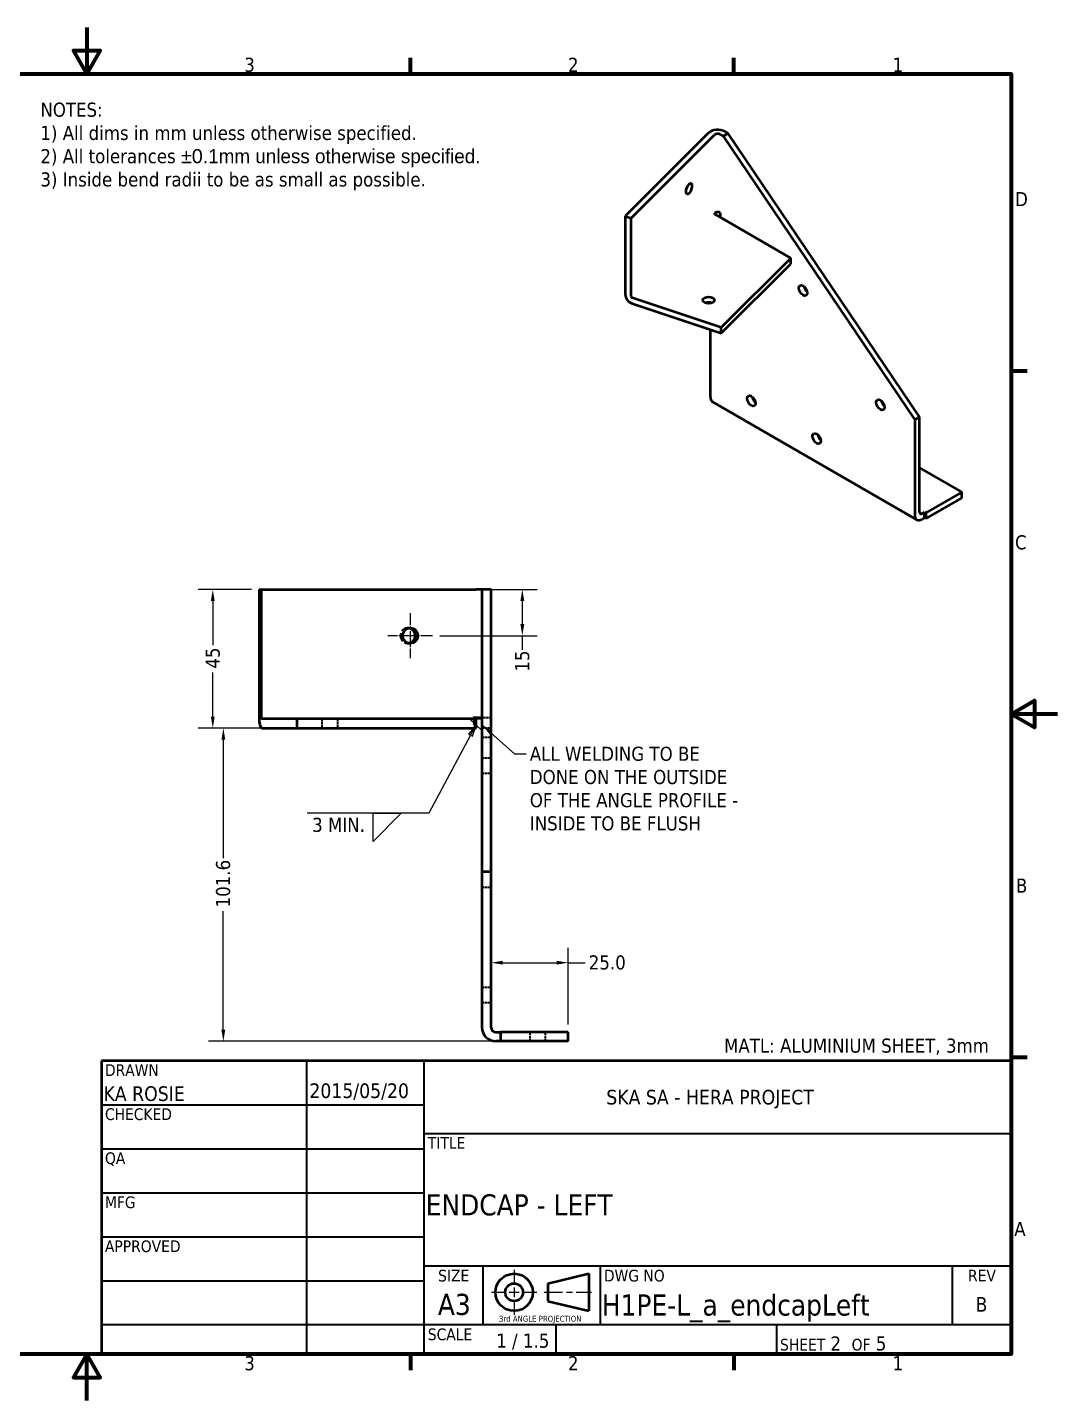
# Model space of a CAD drawing. Header units: millimetres. Extents: x 0 to 630, y 0 to 446.
# Drawn here: x 295.7 to 630, y 0 to 445.5 of the extents above; entities that cross this region are included whole.
import ezdxf
from ezdxf.enums import TextEntityAlignment as Align

# ---------------------------------------------------------------- set-up
doc = ezdxf.new("R2010")
doc.units = ezdxf.units.MM
doc.header["$LTSCALE"] = 1.5
doc.linetypes.add('CHAIN', pattern=[0.7087, 0.4724, -0.0591, 0.1181, -0.0591])
doc.linetypes.add('DASHED', pattern=[0.2067, 0.1654, -0.0413])
for name, color, linetype, lineweight in [('Border (ANSI)', 7, 'Continuous', 70), ('Center Mark (ANSI)', 7, 'Continuous', 25), ('Dimension (ANSI)', 7, 'Continuous', 25), ('Hidden (ANSI)', 7, 'DASHED', 35), ('Sketch Geometry (ANSI)', 7, 'Continuous', 25), ('Symbol (ANSI)', 7, 'Continuous', 25), ('Title (ANSI)', 7, 'Continuous', 50), ('Visible (ANSI)', 7, 'Continuous', 50)]:
    doc.layers.add(name, color=color, linetype=linetype, lineweight=lineweight)
doc.styles.add('Note Text (ANSI)', font='tahoma.ttf')
doc.styles.add('Text Style30', font='tahoma.ttf')
doc.styles.add('Text Style38', font='tahoma.ttf')
doc.styles.add('Text Style39', font='tahoma.ttf')
doc.dimstyles.new('Default - mm (ANSI)', dxfattribs={"dimscale": 1.5, "dimtxt": 3.048, "dimasz": 2.5, "dimexe": 3.175, "dimexo": 1.6002, "dimgap": 0.8, "dimtad": 0, "dimtoh": 1, "dimrnd": 1e-08, "dimzin": 4, "dimdsep": 46, "dimtxsty": 'Note Text (ANSI)', "dimcen": 0.09, "dimdle": 10, "dimclrd": 256, "dimclre": 256, "dimclrt": 256, "dimadec": 1, "dimazin": 1, "dimtfac": 1, "dimtofl": 0, "dimtmove": 0, "dimatfit": 3, "dimfxl": 1, "dimtolj": 1, "dimtzin": 4, "dimlwd": -1, "dimlwe": -1, "dimarcsym": 0})
doc.dimstyles.new('Default - mm (ANSI)$7', dxfattribs={"dimscale": 1.5, "dimtxt": 3.048, "dimasz": 2.5, "dimexe": 3.175, "dimexo": 1.6002, "dimgap": 0.8, "dimtad": 0, "dimtoh": 1, "dimrnd": 1e-08, "dimzin": 4, "dimdsep": 46, "dimtxsty": 'Note Text (ANSI)', "dimcen": 0.09, "dimdle": 10, "dimclrd": 256, "dimclre": 256, "dimclrt": 256, "dimadec": 1, "dimazin": 1, "dimtfac": 1, "dimtofl": 0, "dimtmove": 0, "dimatfit": 3, "dimfxl": 1, "dimtolj": 1, "dimtzin": 4, "dimlwd": -1, "dimlwe": -1, "dimarcsym": 0})

# ---------------------------------------------------------------- blocks, each defined once
blk = doc.blocks.new('Borders Default Border')
at = {"layer": 'Border (ANSI)'}
for p, q in [((280, 287), (280, 290.45)), ((350, 287), (350, 290.45)), ((410, 222.75), (413.45, 222.75)), ((410, 74.25), (413.45, 74.25)), ((280, 10), (280, 6.55)), ((350, 10), (350, 6.55))]:
    blk.add_line(p, q, dxfattribs=at)
at = {"layer": 'Border (ANSI)', "flags": 128}
for points in [[(210, 297), (210, 287), (207.11, 292), (212.89, 292), (210, 287)], [(10, 10), (10, 287), (410, 287), (410, 10), (10, 10)], [(420, 148.5), (410, 148.5), (415, 151.39), (415, 145.61), (410, 148.5)], [(210, 0), (210, 10), (207.11, 5), (212.89, 5), (210, 10)]]:
    blk.add_lwpolyline(points, dxfattribs=at)
at = {"layer": 'Border (ANSI)', "char_height": 3.05, "attachment_point": 7, "style": 'Note Text (ANSI)'}
for s, insert in [('3', (244.05, 287.34)), ('2', (314.08, 287.4)), ('1', (384.31, 287.4)), ('D', (410.81, 258.35)), ('C', (410.8, 184.05)), ('B', (410.99, 109.85)), ('A', (410.63, 35.6)), ('3', (244.05, 6.49)), ('2', (314.08, 6.55)), ('1', (384.31, 6.55))]:
    blk.add_mtext(s, dxfattribs=dict(at, insert=insert))
blk = doc.blocks.new('Title Blocks ANSI - Large')
at = {"layer": 'Title (ANSI)'}
for p, q in [((127, 189.23), (127, 125.73)), ((323.85, 189.23), (127, 189.23)), ((323.85, 125.73), (323.85, 189.23)), ((127, 125.73), (323.85, 125.73))]:
    blk.add_line(p, q, dxfattribs=at)
at = {"layer": 'Title (ANSI)', "lineweight": 35}
for p, q in [((171.45, 125.73), (171.45, 189.23)), ((196.85, 125.73), (196.85, 189.23)), ((127, 179.7), (196.85, 179.7)), ((196.85, 173.48), (323.85, 173.48)), ((127, 170.18), (196.85, 170.18)), ((127, 160.65), (196.85, 160.65)), ((127, 151.13), (196.85, 151.13)), ((323.85, 144.78), (196.85, 144.78)), ((209.55, 132.08), (209.55, 144.78)), ((234.95, 132.08), (234.95, 144.78)), ((311.15, 132.08), (311.15, 144.78)), ((127, 141.6), (196.85, 141.6)), ((196.85, 132.08), (127, 132.08)), ((323.85, 132.08), (196.85, 132.08)), ((225.3, 132.08), (225.3, 125.73)), ((273.05, 132.08), (273.05, 125.73))]:
    blk.add_line(p, q, dxfattribs=at)
at = {"layer": 'Title (ANSI)', "style": 'Text Style38'}
for s, p in [('DRAWN', (127.76, 188.47)), ('CHECKED', (127.76, 178.94)), ('TITLE', (197.61, 172.72)), ('QA', (127.76, 169.42)), ('MFG', (127.76, 159.89)), ('APPROVED', (127.76, 150.37)), ('DWG NO', (235.71, 144.02)), ('SCALE', (197.61, 131.32))]:
    blk.add_text(s, height=2.54, dxfattribs=at).set_placement(p, align=Align.TOP_LEFT)
for s, p in [('SIZE', (203.2, 144.02)), ('REV', (317.5, 144.02))]:
    blk.add_text(s, height=2.54, dxfattribs=at).set_placement(p, align=Align.TOP_CENTER)
at = {"layer": 'Title (ANSI)', "insert": (273.81, 126.49), "char_height": 3.048, "attachment_point": 7, "style": 'Note Text (ANSI)'}
blk.add_mtext('\\fTahoma|b0|i0;\\H2.5400;SHEET\\fTahoma|b0|i0;\\H3.0480; 2  \\fTahoma|b0|i0;\\H2.5400;OF\\fTahoma|b0|i0;\\H3.0480; 5 ', dxfattribs=at)
at = {"layer": 'Title (ANSI)'}
for tag, p, height, style in [('CREATION_DATE_001', (171.98, 181.16), 3.17, 'Text Style39'), ('AUTHOR_001', (127.44, 180.53), 3.17, 'Text Style39'), ('COMPANY_001', (236.22, 179.77), 3.17, 'Text Style39'), ('TITLE_001', (197.15, 155.77), 4.57, 'Text Style30'), ('Sheet_Size_001', (199.78, 134.24), 4.57, 'Text Style30'), ('PART_NUMBER_001', (235.25, 134.11), 4.57, 'Text Style30'), ('REVISION_NUMBER_001', (316.1, 134.94), 3.17, 'Text Style39'), ('Initial_View_Scale_001', (212.4, 127.15), 3.05, 'Note Text (ANSI)')]:
    blk.add_attdef(tag, p, '', height=height, dxfattribs=dict(at, style=style))
at = {"layer": 'Title (ANSI)', "style": 'Text Style39'}
for tag, p in [('CHECKED_BY', (127.76, 170.94)), ('CHECKED_DATE', (172.21, 170.94)), ('MFG_APPROVED_BY', (127.76, 151.89)), ('MFG_APPROVED_DATE', (172.21, 151.89)), ('ENG_APPROVED_BY', (127.76, 142.37)), ('ENG_APPROVAL_DATE', (172.21, 142.37))]:
    blk.add_attdef(tag, text='', height=3.17, dxfattribs=at).set_placement(p, align=Align.BOTTOM_LEFT)
blk = doc.blocks.new('3rd ANGLE PROJECTION')
at = {"layer": 'Sketch Geometry (ANSI)', "lineweight": 25}
for p, q in [((-6.99, 5.75), (-6.99, 2.5)), ((-12.74, 0), (-9.49, 0)), ((-8.24, 0), (-5.74, 0)), ((-6.99, 1.25), (-6.99, -1.25)), ((-4.49, 0), (-1.24, 0)), ((0.64, 0), (5.33, 0)), ((6.33, 0), (7.83, 0)), ((8.83, 0), (12.74, 0)), ((-6.99, -2.5), (-6.99, -5.75))]:
    blk.add_line(p, q, dxfattribs=at)
at = {"layer": 'Sketch Geometry (ANSI)', "lineweight": 50}
for p, q in [((1.62, 2.25), (11.99, 4.75)), ((11.99, 4.75), (11.99, -4.75)), ((1.62, 2.25), (1.62, -2.25)), ((1.62, -2.25), (11.99, -4.75))]:
    blk.add_line(p, q, dxfattribs=at)
for radius in [4.75, 2.25]:
    blk.add_circle((-6.99, 0), radius, dxfattribs=at)
at = {"layer": 'Symbol (ANSI)', "insert": (-10.85, -5.98), "char_height": 1.5, "attachment_point": 1, "style": 'Note Text (ANSI)'}
blk.add_mtext('\\fTahoma|b0|i0;\\H1.5000;3rd ANGLE PROJECTION', dxfattribs=at)
blk = doc.blocks.new('End Treatment1')
at = {"layer": 'Symbol (ANSI)'}
for p, q in [((292.78, 147.44), (295.47, 147.45)), ((295.47, 144.91), (292.78, 147.44)), ((295.47, 147.45), (295.47, 144.91))]:
    blk.add_line(p, q, dxfattribs=at)
at = {"layer": 'Symbol (ANSI)', "flags": 128}
blk.add_lwpolyline([(295.47, 147.45), (292.78, 147.44), (295.47, 144.91), (295.47, 147.45)], dxfattribs=at)
at = {"layer": 'Symbol (ANSI)'}
blk.add_solid([(295.47, 147.45), (292.78, 147.44), (295.47, 144.91), (295.47, 147.45)], dxfattribs=at)
blk = doc.blocks.new('Welding Symbol Identifier1')
at = {"layer": 'Symbol (ANSI)'}
for p, q in [((294.2, 146.11), (292.58, 144.14)), ((293.02, 143.9), (294.2, 146.11)), ((293.46, 143.67), (294.2, 146.11)), ((293.02, 143.9), (284.01, 127.03)), ((292.58, 144.14), (293.46, 143.67)), ((284.01, 127.03), (257.63, 127.03)), ((271.92, 127.03), (278.01, 127.03)), ((278.01, 127.03), (271.92, 120.93)), ((271.92, 120.93), (271.92, 127.03))]:
    blk.add_line(p, q, dxfattribs=at)
at = {"layer": 'Symbol (ANSI)', "flags": 128}
blk.add_lwpolyline([(293.46, 143.67), (294.2, 146.11), (292.58, 144.14), (293.46, 143.67)], dxfattribs=at)
at = {"layer": 'Symbol (ANSI)'}
blk.add_solid([(293.46, 143.67), (294.2, 146.11), (292.58, 144.14), (293.46, 143.67)], dxfattribs=at)
at = {"layer": 'Symbol (ANSI)', "insert": (258.74, 122.94), "char_height": 3.048, "attachment_point": 7, "style": 'Note Text (ANSI)'}
blk.add_mtext('3 MIN.', dxfattribs=at)
blk = doc.blocks.new('*D23')
at = {"layer": 'Defpoints', "color": 0, "transparency": 16777216}
for p in [(355.86, 263.16), (370.86, 263.16), (371.77, 218.16)]:
    blk.add_point(p, dxfattribs=at)
at = {"layer": 'Dimension (ANSI)', "transparency": 16777216}
for p, q in [((368.46, 263.16), (351.1, 263.16)), ((355.86, 259.41), (355.86, 245.07)), ((355.86, 221.91), (355.86, 236.26)), ((369.36, 218.16), (351.1, 218.16))]:
    blk.add_line(p, q, dxfattribs=at)
for points in [[(355.23, 259.41), (356.48, 259.41), (355.86, 263.16)], [(355.23, 221.91), (356.48, 221.91), (355.86, 218.16)]]:
    blk.add_solid(points, dxfattribs=at)
at = {"layer": 'Dimension (ANSI)', "transparency": 16777216, "insert": (353.53, 237.46), "char_height": 4.572, "attachment_point": 1, "rotation": 90, "style": 'Note Text (ANSI)'}
blk.add_mtext('\\A1;45', dxfattribs=at)
blk = doc.blocks.new('*D24')
at = {"layer": 'Defpoints', "color": 0, "transparency": 16777216}
for p in [(441.31, 263.16), (456.31, 263.16), (427.19, 248.16)]:
    blk.add_point(p, dxfattribs=at)
at = {"layer": 'Dimension (ANSI)', "transparency": 16777216}
for p, q in [((443.71, 263.16), (461.08, 263.16)), ((456.31, 259.41), (456.31, 251.91)), ((429.59, 248.16), (461.08, 248.16)), ((456.31, 248.16), (456.31, 243.54))]:
    blk.add_line(p, q, dxfattribs=at)
for points in [[(455.69, 259.41), (456.94, 259.41), (456.31, 263.16)], [(455.69, 251.91), (456.94, 251.91), (456.31, 248.16)]]:
    blk.add_solid(points, dxfattribs=at)
at = {"layer": 'Dimension (ANSI)', "transparency": 16777216, "insert": (453.97, 236.5), "char_height": 4.572, "attachment_point": 1, "rotation": 90, "style": 'Note Text (ANSI)'}
blk.add_mtext('\\A1;15', dxfattribs=at)
blk = doc.blocks.new('*D25')
at = {"layer": 'Defpoints', "color": 0, "transparency": 16777216}
for p in [(359.28, 218.16), (383.28, 218.16), (449.2, 116.56)]:
    blk.add_point(p, dxfattribs=at)
at = {"layer": 'Dimension (ANSI)', "transparency": 16777216}
for p, q in [((380.88, 218.16), (354.52, 218.16)), ((359.28, 214.41), (359.28, 175.93)), ((359.28, 120.31), (359.28, 158.8)), ((446.8, 116.56), (354.52, 116.56))]:
    blk.add_line(p, q, dxfattribs=at)
for points in [[(358.66, 214.41), (359.91, 214.41), (359.28, 218.16)], [(358.66, 120.31), (359.91, 120.31), (359.28, 116.56)]]:
    blk.add_solid(points, dxfattribs=at)
at = {"layer": 'Dimension (ANSI)', "transparency": 16777216, "insert": (356.9, 160), "char_height": 4.572, "attachment_point": 1, "rotation": 90, "style": 'Note Text (ANSI)'}
blk.add_mtext('\\A1;101.6', dxfattribs=at)
blk = doc.blocks.new('*D27')
at = {"layer": 'Defpoints', "color": 0, "transparency": 16777216}
for p in [(471.2, 142.06), (446.2, 133.06), (471.2, 119.56)]:
    blk.add_point(p, dxfattribs=at)
at = {"layer": 'Dimension (ANSI)', "transparency": 16777216}
for p, q in [((471.2, 121.96), (471.2, 146.83)), ((449.95, 142.06), (467.45, 142.06)), ((471.2, 142.06), (476.67, 142.06))]:
    blk.add_line(p, q, dxfattribs=at)
for points in [[(449.95, 142.69), (449.95, 141.44), (446.2, 142.06)], [(467.45, 142.69), (467.45, 141.44), (471.2, 142.06)]]:
    blk.add_solid(points, dxfattribs=at)
at = {"layer": 'Dimension (ANSI)', "transparency": 16777216, "insert": (477.87, 144.44), "char_height": 4.572, "attachment_point": 1, "style": 'Note Text (ANSI)'}
blk.add_mtext('\\A1;25.0', dxfattribs=at)

msp = doc.modelspace()

# ---------------------------------------------------------------- linework, layer by layer
at = {"layer": 'Center Mark (ANSI)', "linetype": 'CHAIN', "ltscale": 5.379237}
for p, q in [((419.932, 255.425), (419.932, 240.9)), ((427.195, 248.163), (412.67, 248.163))]:
    msp.add_line(p, q, dxfattribs=at)
at = {"layer": 'Hidden (ANSI)', "ltscale": 3.809293}
for p, q in [((419.156, 250.663), (419.932, 250.663)), ((419.156, 245.663), (419.932, 245.663)), ((391.389, 218.163), (391.389, 221.163)), ((396.389, 218.163), (396.389, 221.163)), ((441.184, 221.663), (440.407, 221.663)), ((443.202, 221.663), (446.202, 221.663)), ((446.202, 218.163), (443.202, 218.163)), ((446.202, 215.163), (443.202, 215.163)), ((446.202, 208.417), (443.202, 208.417)), ((446.202, 203.417), (443.202, 203.417)), ((446.202, 171.478), (443.202, 171.478)), ((446.202, 166.478), (443.202, 166.478)), ((446.202, 134.063), (443.202, 134.063)), ((446.202, 129.063), (443.202, 129.063)), ((458.702, 119.563), (458.702, 116.563)), ((463.702, 119.563), (463.702, 116.563))]:
    msp.add_line(p, q, dxfattribs=at)
at = {"layer": 'Hidden (ANSI)', "ltscale": 10.998041}
msp.add_ellipse((419.156, 248.163), major_axis=(0, 2.5), ratio=0.9659258, start_param=6.121715, end_param=9.5862482, dxfattribs=at)
at = {"layer": 'Hidden (ANSI)', "ltscale": 6.980978}
msp.add_ellipse((441.313, 221.663), major_axis=(0, -3.5), ratio=0.258819, start_param=4.712389, end_param=6.2831853, dxfattribs=at)
at = {"layer": 'Visible (ANSI)'}
for p, q in [((516.759, 411.306), (489.708, 384.256)), ((491.657, 383.606), (518.707, 410.657)), ((520.477, 410.791), (521.481, 410.212)), ((523.072, 411.13), (521.481, 410.212)), ((521.481, 410.212), (583.658, 318.221)), ((523.072, 411.13), (522.068, 411.71)), ((585.249, 319.139), (523.072, 411.13)), ((489.708, 384.256), (489.708, 358.842)), ((489.708, 384.256), (491.657, 383.606)), ((491.657, 358.193), (491.657, 383.606)), ((518.657, 385.193), (518.707, 385.244)), ((518.982, 384.779), (543.414, 370.673)), ((520.477, 385.378), (520.477, 383.916)), ((543.414, 370.673), (520.885, 348.144)), ((543.414, 368.836), (543.414, 370.673)), ((520.885, 346.307), (543.414, 368.836)), ((520.885, 348.144), (491.981, 357.778)), ((491.981, 355.941), (520.885, 346.307)), ((517.367, 355.991), (517.367, 356.205)), ((520.885, 346.307), (520.885, 348.144)), ((517.367, 325.569), (517.367, 347.479)), ((518.066, 324.024), (584.357, 285.751)), ((585.249, 319.139), (583.658, 318.221)), ((583.658, 318.221), (583.658, 287.296)), ((585.249, 288.214), (585.249, 319.139)), ((585.249, 302.605), (598.911, 294.717)), ((598.911, 294.717), (587.244, 287.981)), ((598.911, 292.88), (598.911, 294.717)), ((598.911, 292.88), (587.244, 286.144)), ((586.045, 287.755), (586.84, 288.214)), ((586.84, 286.377), (586.045, 285.918)), ((586.84, 286.377), (586.84, 288.214)), ((586.84, 288.214), (587.244, 287.981)), ((587.244, 286.144), (586.84, 286.377)), ((587.244, 287.981), (587.244, 286.144)), ((370.859, 263.163), (370.859, 221.663)), ((370.859, 263.163), (371.636, 263.163)), ((371.636, 263.163), (441.313, 263.163)), ((371.636, 221.663), (371.636, 263.163)), ((443.202, 263.163), (441.313, 263.163)), ((443.202, 263.163), (443.202, 171.563)), ((446.202, 263.163), (443.202, 263.163)), ((446.202, 171.563), (446.202, 263.163)), ((383.283, 221.163), (371.765, 221.163)), ((383.283, 218.163), (383.283, 221.163)), ((441.313, 221.163), (383.283, 221.163)), ((441.184, 221.663), (441.313, 221.663)), ((441.313, 221.663), (443.202, 221.663)), ((441.313, 218.163), (441.313, 221.163)), ((371.765, 218.163), (383.283, 218.163)), ((383.283, 218.163), (441.313, 218.163)), ((443.202, 171.563), (443.202, 121.063)), ((446.202, 171.563), (443.202, 171.563)), ((446.202, 121.063), (446.202, 171.563)), ((447.702, 119.563), (449.202, 119.563)), ((449.202, 116.563), (447.702, 116.563)), ((449.202, 119.563), (449.202, 116.563)), ((471.202, 119.563), (449.202, 119.563)), ((471.202, 116.563), (449.202, 116.563)), ((471.202, 116.563), (471.202, 119.563))]:
    msp.add_line(p, q, dxfattribs=at)
for radius in [4.5, 1.5]:
    msp.add_arc((447.702, 121.063), radius, 180, 270, dxfattribs=at)
for centre, major_axis, ratio, start_param, end_param in [((519.682, 410.332), (-3.375, 0), 0.5773503, 3.9269908, 5.7595865), ((519.682, 410.332), (-1.125, 0), 0.5773503, 3.9269908, 5.7595865), ((518.982, 385.085), (0.265, -0.265), 0.7071068, 3.7570724, 5.3278687), ((519.682, 384.919), (1.125, 0), 0.5773503, 0.7853982, 2.6179939), ((549.009, 361.1), (0.938, -1.624), 0.5773503, 4.1547902, 5.2699878), ((491.981, 358.084), (1.856, -1.856), 0.7071068, 3.7570724, 5.3278687), ((491.981, 358.084), (0.265, -0.265), 0.7071068, 3.7570724, 5.3278687), ((516.767, 355.179), (-1.875, 0), 0.5773503, 4.1547902, 5.2699878), ((519.754, 326.947), (-1.687, -2.923), 0.5773503, 5.4977871, 6.2831853), ((532.216, 325.263), (0.938, -1.624), 0.5773503, 4.1547902, 5.2699878), ((574.083, 324.003), (0.938, -1.624), 0.5773503, 4.1547902, 5.2699878), ((553.43, 313.015), (0.938, -1.624), 0.5773503, 4.1547902, 5.2699878), ((586.045, 288.674), (-1.687, -2.923), 0.5773503, 5.4977871, 7.0685835), ((586.045, 288.674), (-0.563, -0.974), 0.5773503, 5.4977871, 7.0685835), ((419.156, 248.163), (0, -2.5), 0.9659258, 0.1614703, 2.9801224), ((371.765, 221.663), (0, -3.5), 0.258819, 4.712389, 6.2831853), ((371.765, 221.663), (0, -0.5), 0.258819, 4.712389, 6.2831853), ((441.313, 221.663), (0, -0.5), 0.258819, 4.712389, 6.2831853)]:
    msp.add_ellipse(centre, major_axis=major_axis, ratio=ratio, start_param=start_param, end_param=end_param, dxfattribs=at)
for centre, major_axis, ratio in [((510.407, 393.171), (-0.593, -1.779), 0.4082483), ((547.418, 360.182), (-0.937, 1.624), 0.5773503), ((516.767, 357.016), (-1.875, 0), 0.5773503), ((530.625, 324.344), (-0.937, 1.624), 0.5773503), ((572.492, 323.084), (-0.937, 1.624), 0.5773503), ((551.839, 312.097), (-0.937, 1.624), 0.5773503), ((419.932, 248.163), (0, -2.5), 0.9659258)]:
    msp.add_ellipse(centre, major_axis=major_axis, ratio=ratio, dxfattribs=at)

# ---------------------------------------------------------------- block references
for name, p, xscale, yscale, zscale in [('Borders Default Border', (0, 0), 1.5, 1.5, 1.5), ('3rd ANGLE PROJECTION', (462.556, 35.111), 1.274999999999999, 1.274999999999999, 1.274999999999999)]:
    msp.add_blockref(name, p, dxfattribs=dict(xscale=xscale, yscale=yscale, zscale=zscale))
at = {"xscale": 1.5, "yscale": 1.5, "zscale": 1.5}
msp.add_blockref('Title Blocks ANSI - Large', (129.225, -173.594), dxfattribs=at).add_auto_attribs({'AUTHOR_001': 'KA ROSIE', 'CREATION_DATE_001': '2015/05/20', 'PART_NUMBER_001': 'H1PE-L_a_endcapLeft', 'TITLE_001': 'ENDCAP - LEFT', 'Sheet_Size_001': 'A3', 'COMPANY_001': 'SKA SA - HERA PROJECT', 'REVISION_NUMBER_001': 'B', 'Initial_View_Scale_001': '1 / 1.5'})
at = {"layer": 'Symbol (ANSI)', "xscale": 1.5, "yscale": 1.5, "zscale": 1.5}
for name in ['Welding Symbol Identifier1', 'End Treatment1']:
    msp.add_blockref(name, (0, 0), dxfattribs=at)

# ---------------------------------------------------------------- texts
at = {"layer": 'Symbol (ANSI)', "char_height": 4.572, "attachment_point": 1, "style": 'Note Text (ANSI)'}
for s, insert, width, line_spacing_factor in [('{\\fTahoma|b0|i0;\\H4.5720;NOTES:\\P\\fTahoma|b0|i0;\\H4.5720;1) All dims in mm unless otherwise specified.\\P\\fTahoma|b0|i0;\\H4.5720;2) All tolerances \\fArial|b0|i0;\\H4.5720;±0.\\fMS Shell Dlg 2|b0|i0;\\H4.5720;1mm unless otherwise specified.\\fTahoma|b0|i0;\\H4.5720;\\P\\fTahoma|b0|i0;\\H4.5720;3) Inside bend radii to be as small as possible.}', (299.911, 421.11), 145.67174, 0.989619), ('{\\fTahoma|b0|i0;ALL WELDING TO BE\\P\\fTahoma|b0|i0;DONE ON THE OUTSIDE\\P\\fTahoma|b0|i0;OF THE ANGLE PROFILE -\\P\\fTahoma|b0|i0;INSIDE TO BE FLUSH}', (458.737, 212.133), 72.22945, 0.987884)]:
    msp.add_mtext(s, dxfattribs=dict(at, insert=insert, width=width, line_spacing_factor=line_spacing_factor))
at = {"layer": 'Symbol (ANSI)', "insert": (521.767, 117.442), "char_height": 4.572, "width": 91.62525, "attachment_point": 1, "style": 'Note Text (ANSI)'}
msp.add_mtext('{\\fTahoma|b0|i0;MATL: ALUMINIUM SHEET, 3mm}', dxfattribs=at)

# ---------------------------------------------------------------- dimensions: what is measured, and where the dimension line sits
at = {"layer": 'Dimension (ANSI)'}
for base, p1, p2, angle, override, picture, middle in [((355.859, 263.163), (371.765, 218.163), (370.859, 263.163), 270, {"dimgap": 0.8, "dimtoh": 0, "dimdec": 0, "dimtol": 0, "dimlim": 0, "dimtp": 0, "dimtm": 0, "dimtdec": 2, "dimatfit": 1}, '*D23', (355.859, 240.663)), ((456.313, 263.163), (427.195, 248.163), (441.313, 263.163), 90, {"dimgap": 0.8, "dimtoh": 0, "dimdec": 0, "dimtol": 0, "dimlim": 0, "dimtp": 0, "dimtm": 0, "dimtdec": 2, "dimatfit": 2}, '*D24', (456.313, 239.417)), ((359.283, 218.163), (449.202, 116.563), (383.283, 218.163), 90, {"dimgap": 0.8, "dimtoh": 0, "dimdec": 1, "dimtol": 0, "dimlim": 0, "dimtp": 0, "dimtm": 0, "dimtdec": 2, "dimatfit": 1}, '*D25', (359.283, 167.363))]:
    dim = msp.add_linear_dim(base=base, p1=p1, p2=p2, angle=angle, dimstyle='Default - mm (ANSI)', override=override, dxfattribs=at)
    dim.commit()
    dim.dimension.update_dxf_attribs({"geometry": picture, "text_midpoint": middle, "dimtype": 160})
dim = msp.add_linear_dim(base=(471.202, 142.063), p1=(446.202, 133.063), p2=(471.202, 119.563), dimstyle='Default - mm (ANSI)', override={"dimgap": 0.8, "dimtoh": 0, "dimdec": 1, "dimse1": 1, "dimtol": 0, "dimlim": 0, "dimtp": 0, "dimtm": 0, "dimtdec": 2, "dimatfit": 2}, dxfattribs=at)
dim.commit()
dim.dimension.update_dxf_attribs({"geometry": '*D27', "text_midpoint": (483.674, 142.063), "dimtype": 160})

# ---------------------------------------------------------------- leaders
at = {"layer": 'Symbol (ANSI)', "annotation_type": 0, "has_hookline": 1, "hookline_direction": 0, "text_width": 71.764}
msp.add_leader([(443.202, 219.266), (453.787, 209.847), (457.537, 209.847)], dimstyle='Default - mm (ANSI)$7', override={"dimtad": 0}, dxfattribs=at)

doc.saveas('drawing.dxf')
